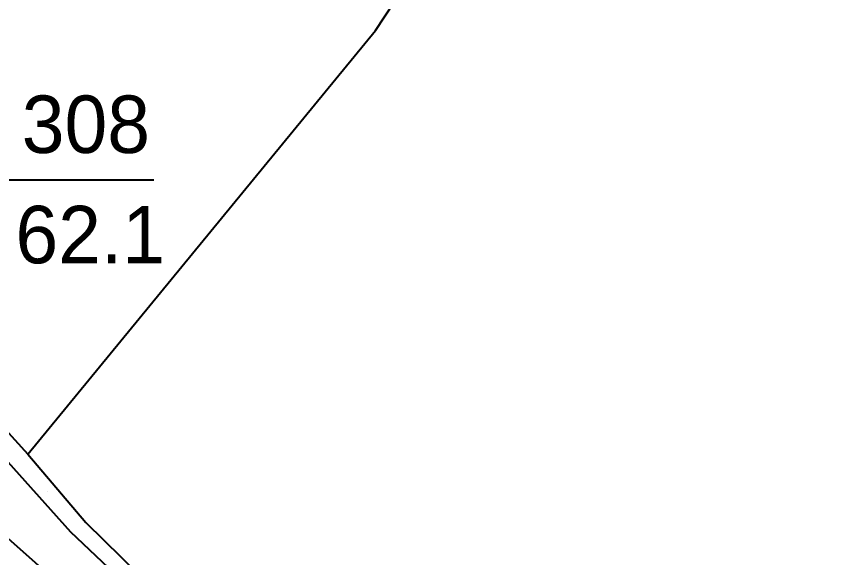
# Model space of a CAD drawing. Extents: x 550890 to 551618, y 1839259 to 1840146.
# Drawn here: x 551476.76 to 551505.73, y 1839523.68 to 1839542.49 of the extents above; entities that cross this region are included whole.
import ezdxf

# ---------------------------------------------------------------- set-up
doc = ezdxf.new("R2010")
doc.units = 0
for name, color, linetype in [('Level 10', 7, 'Continuous'), ('Level 13', 7, 'Continuous'), ('Level 23', 7, 'Continuous'), ('Level 31', 7, 'Continuous'), ('Level 4', 7, 'Continuous')]:
    doc.layers.add(name, color=color, linetype=linetype)

msp = doc.modelspace()

# ---------------------------------------------------------------- linework, layer by layer
at = {"layer": 'Level 10'}
msp.add_lwpolyline([(551477.15, 1839527.27), (551489.25, 1839542.01), (551495.74, 1839551.89), (551498.68, 1839556.6), (551500.01, 1839559.2), (551500.85, 1839561.85), (551501.21, 1839566.68), (551501.11, 1839568.25), (551503.56, 1839572.78), (551520.48, 1839588.08)], dxfattribs=at)
at = {"layer": 'Level 13'}
for p, q in [((551476.14, 1839536.81), (551481.54, 1839536.81)), ((551477.83, 1839525.96), (551477.83, 1839525.96))]:
    msp.add_line(p, q, dxfattribs=at)
at = {"layer": 'Level 23'}
msp.add_lwpolyline([(551487.39, 1839513.07), (551487.82, 1839513.97), (551486.97, 1839514.98), (551473.52, 1839526.94)], dxfattribs=at)
at = {"layer": 'Level 31'}
for points in [[(551453.45, 1839550.17), (551455.23, 1839551.6), (551465.21, 1839540.43), (551477.15, 1839527.27)], [(551453.78, 1839549.67), (551455.19, 1839550.81), (551464.93, 1839539.87), (551478.64, 1839524.57), (551489.8, 1839513.99), (551489.07, 1839513.18), (551488.23, 1839512.34), (551487.39, 1839513.07)], [(551477.15, 1839527.27), (551479.17, 1839524.89), (551485.37, 1839518.8), (551489.28, 1839515.25), (551492.5, 1839512.39), (551497.41, 1839507.81), (551499.47, 1839506.2), (551500, 1839505.89)]]:
    msp.add_lwpolyline(points, dxfattribs=at)

# ---------------------------------------------------------------- texts
at = {"layer": 'Level 13'}
msp.add_text('308', height=2, dxfattribs=at).set_placement((551476.94, 1839537.75))
at = {"layer": 'Level 4'}
msp.add_text('62.1', height=2, dxfattribs=at).set_placement((551476.72, 1839533.91))

doc.saveas('drawing.dxf')
